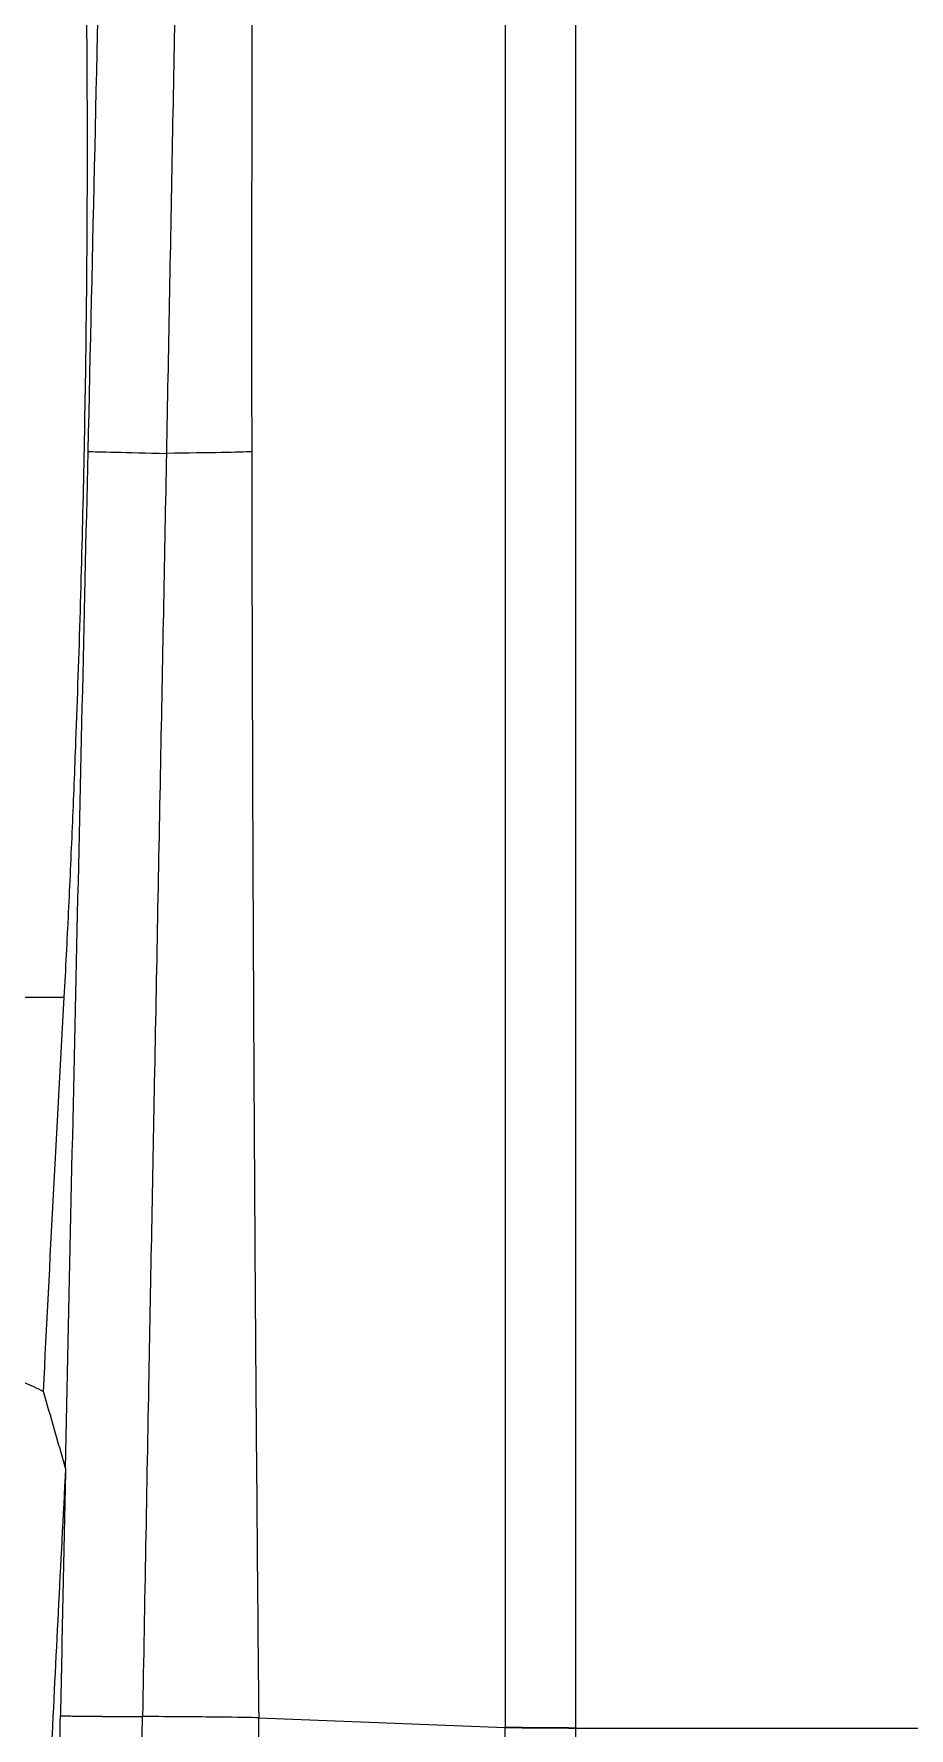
# Model space of a CAD drawing. Extents: x 0 to 84, y -21 to 126.
# Drawn here: x 73.828 to 75.521, y 36.61 to 39.888 of the extents above; entities that cross this region are included whole.
import ezdxf

# ---------------------------------------------------------------- set-up
doc = ezdxf.new("R2010")
doc.units = 0
doc.header["$MEASUREMENT"] = 0
doc.layers.add('1', color=4, linetype='Continuous')

# ---------------------------------------------------------------- blocks, each defined once
blk = doc.blocks.new('PRODIGY')
at = {"layer": '1', "color": 3, "linetype": 'Continuous', "lineweight": 25}
for p, q in [((74.8762, 41.438), (74.8762, 36.6099)), ((74.2632, 36.6297), (74.7402, 36.6111)), ((74.8762, 36.61), (77.8172, 36.6098))]:
    blk.add_line(p, q, dxfattribs=at)
for points, knots in [([(74.7404, 41.4368), (74.7404, 41.434), (74.7404, 41.431), (74.7404, 41.4239), (74.7404, 41.4197), (74.7404, 41.4098), (74.7404, 41.4041), (74.7404, 41.3915), (74.7404, 41.3847), (74.7404, 41.3635), (74.7403, 41.3486), (74.7403, 41.3299), (74.7403, 41.3242), (74.7403, 41.3143), (74.7403, 41.3101), (74.7403, 41.3028), (74.7403, 41.2997), (74.7403, 41.2936), (74.7403, 41.2845), (74.7403, 41.2631), (74.7403, 41.2448), (74.7403, 41.1838), (74.7403, 41.1349), (74.7402, 40.9884), (74.7402, 40.8908), (74.7401, 40.5978), (74.74, 40.4025), (74.7399, 39.8165), (74.7397, 39.0352), (74.7398, 38.0586), (74.74, 37.3749), (74.7401, 37.0331), (74.7401, 36.8744), (74.7401, 36.8134), (74.7402, 36.7981), (74.7402, 36.7951), (74.7402, 36.7889), (74.7402, 36.7856), (74.7402, 36.778), (74.7402, 36.7736), (74.7402, 36.7637), (74.7402, 36.7581), (74.7402, 36.7397), (74.7402, 36.7251), (74.7402, 36.6951), (74.7402, 36.6798), (74.7402, 36.6527), (74.7402, 36.641), (74.7402, 36.6275), (74.7402, 36.6237), (74.7402, 36.6169), (74.7402, 36.614), (74.7402, 36.6112)], [0, 0, 0, 0, 0.001953, 0.001953, 0.003906, 0.003906, 0.005859, 0.005859, 0.007812, 0.007812, 0.011719, 0.011719, 0.013672, 0.013672, 0.015625, 0.015625, 0.017578, 0.017578, 0.019531, 0.023437, 0.03125, 0.03125, 0.0625, 0.0625, 0.125, 0.125, 0.25, 0.25, 0.5, 0.75, 0.875, 0.9375, 0.96875, 0.976563, 0.976563, 0.978516, 0.978516, 0.980469, 0.980469, 0.982422, 0.982422, 0.984375, 0.984375, 0.988281, 0.988281, 0.992188, 0.992188, 0.996094, 0.996094, 0.998047, 0.998047, 1, 1, 1, 1]), ([(74.1253, 41.416), (74.1245, 41.3626), (74.1216, 41.1677), (74.1153, 40.7778), (74.1064, 40.2465), (74.0959, 39.6616), (74.0884, 39.2715), (74.0847, 39.0764)], [0, 0, 0, 0, 0.0685669, 0.2499097, 0.4998112, 0.7498071, 1, 1, 1, 1]), ([(74.2603, 41.4181), (74.2598, 41.3685), (74.2587, 41.2698), (74.2572, 41.1228), (74.2559, 40.9775), (74.2544, 40.7861), (74.2527, 40.5434), (74.2507, 40.1536), (74.2497, 39.7669), (74.2495, 39.3772), (74.2496, 39.1823), (74.2497, 39.0796)], [0, 0, 0, 0, 0.063674, 0.126571, 0.188692, 0.250038, 0.372123, 0.500045, 0.750032, 0.868183, 1, 1, 1, 1]), ([(73.9289, 40.0237), (73.929, 40.0102), (73.9294, 39.9831), (73.9299, 39.9423), (73.9303, 39.9014), (73.9306, 39.8604), (73.9308, 39.8193), (73.931, 39.7781), (73.9312, 39.7368), (73.9313, 39.6954), (73.9313, 39.6538), (73.9312, 39.6122), (73.9311, 39.5705), (73.9306, 39.4591), (73.9289, 39.2771), (73.9244, 39.0244), (73.9179, 38.7715), (73.9113, 38.5755), (73.9058, 38.4363), (73.9024, 38.353), (73.8987, 38.2702), (73.8949, 38.1878), (73.8908, 38.1058), (73.888, 38.0514), (73.8865, 38.0242)], [0, 0, 0, 0, 0.020617, 0.041254, 0.061912, 0.082592, 0.103295, 0.124024, 0.144778, 0.165561, 0.186372, 0.207213, 0.228085, 0.248991, 0.374159, 0.499889, 0.625608, 0.750849, 0.792653, 0.834332, 0.875896, 0.917355, 0.958719, 1, 1, 1, 1]), ([(74.0847, 39.0764), (74.081, 38.8823), (74.0732, 38.4765), (74.0617, 37.882), (74.0499, 37.2613), (74.0425, 36.8524), (74.0385, 36.6322)], [0, 0, 0, 0, 0.238143, 0.498119, 0.729759, 1, 1, 1, 1]), ([(74.2497, 39.0796), (74.2386, 39.079), (74.2185, 39.0784), (74.1625, 39.0773), (74.1266, 39.0768), (74.0847, 39.0764)], [0, 0, 0, 0, 0.5, 0.5, 1, 1, 1, 1]), ([(74.2497, 39.0796), (74.2499, 38.9771), (74.2503, 38.7417), (74.2516, 38.343), (74.2538, 37.853), (74.2574, 37.2718), (74.2612, 36.8538), (74.2632, 36.6297)], [0, 0, 0, 0, 0.1254748, 0.2882114, 0.4882109, 0.7254739, 1, 1, 1, 1]), ([(71.5832, 38.0242), (71.6116, 38.0242), (71.6396, 38.0242), (71.6946, 38.0242), (71.7215, 38.0242), (71.8012, 38.0242), (71.8529, 38.0242), (71.931, 38.0242), (71.9572, 38.0242), (72.0099, 38.0242), (72.0365, 38.0242), (72.0898, 38.0242), (72.1165, 38.0242), (72.1698, 38.0242), (72.1964, 38.0242), (72.3292, 38.0242), (72.4348, 38.0242), (72.5915, 38.0242), (72.6435, 38.0242), (72.7466, 38.0242), (72.7979, 38.0242), (72.8994, 38.0242), (72.9498, 38.0242), (73.0494, 38.0242), (73.0986, 38.0242), (73.2438, 38.0242), (73.3374, 38.0242), (73.4701, 38.0242), (73.513, 38.0242), (73.5752, 38.0242), (73.5955, 38.0242), (73.6354, 38.0242), (73.6549, 38.0242), (73.6933, 38.0242), (73.7121, 38.0242), (73.7493, 38.0242), (73.7675, 38.0242), (73.8031, 38.0242), (73.8204, 38.0242), (73.854, 38.0242), (73.8703, 38.0242), (73.8866, 38.0242)], [0, 0, 0, 0, 0.03125, 0.03125, 0.0625, 0.0625, 0.125, 0.125, 0.15625, 0.15625, 0.1875, 0.1875, 0.21875, 0.21875, 0.25, 0.25, 0.375, 0.375, 0.4375, 0.4375, 0.5, 0.5, 0.5625, 0.5625, 0.625, 0.625, 0.75, 0.75, 0.8125, 0.8125, 0.84375, 0.84375, 0.875, 0.875, 0.90625, 0.90625, 0.9375, 0.9375, 0.96875, 0.96875, 1, 1, 1, 1]), ([(73.8468, 37.2614), (73.8532, 37.3878), (73.8597, 37.5146), (73.873, 37.7691), (73.8798, 37.8967), (73.8866, 38.0242)], [0, 0, 0, 0, 0.5, 0.5, 1, 1, 1, 1]), ([(73.7927, 37.2863), (73.7983, 37.2838), (73.81, 37.2786), (73.8279, 37.2704), (73.8403, 37.2645), (73.8468, 37.2614)], [0, 0, 0, 0, 0.302287, 0.637911, 1, 1, 1, 1]), ([(73.8895, 37.113), (73.8848, 37.0201), (73.8754, 36.8373), (73.8619, 36.5675), (73.8492, 36.3064), (73.8371, 36.0542), (73.8295, 35.889), (73.8257, 35.8079)], [0, 0, 0, 0, 0.213527, 0.420315, 0.620331, 0.813558, 1, 1, 1, 1]), ([(73.8797, 36.6339), (73.8803, 36.6338), (73.8816, 36.6338), (73.884, 36.6337), (73.8869, 36.6336), (73.8901, 36.6335), (73.8937, 36.6334), (73.8978, 36.6333), (73.9023, 36.6333), (73.9072, 36.6332), (73.9126, 36.6331), (73.9185, 36.633), (73.9248, 36.633), (73.9315, 36.6329), (73.9388, 36.6328), (73.9465, 36.6328), (73.9547, 36.6327), (73.9634, 36.6326), (73.9726, 36.6326), (73.9823, 36.6325), (73.9925, 36.6325), (74.0033, 36.6324), (74.0145, 36.6323), (74.0263, 36.6323), (74.0344, 36.6322), (74.0385, 36.6322)], [0, 0, 0, 0, 0.043798, 0.086708, 0.128825, 0.170248, 0.21109, 0.25147, 0.291516, 0.331361, 0.371147, 0.411017, 0.451115, 0.49159, 0.532584, 0.574241, 0.616698, 0.66009, 0.704544, 0.750182, 0.79712, 0.845469, 0.895333, 0.946811, 1, 1, 1, 1]), ([(74.0348, 36.4323), (74.0351, 36.4456), (74.0354, 36.4611), (74.036, 36.4952), (74.0363, 36.5137), (74.037, 36.5508), (74.0374, 36.5693), (74.038, 36.6033), (74.0382, 36.6189), (74.0385, 36.6322)], [0, 0, 0, 0, 0.25, 0.25, 0.5, 0.5, 0.75, 0.75, 1, 1, 1, 1]), ([(74.2632, 36.6297), (74.2497, 36.6302), (74.2227, 36.6307), (74.1457, 36.6315), (74.0958, 36.6319), (74.0385, 36.6322)], [0, 0, 0, 0, 0.5, 0.5, 1, 1, 1, 1]), ([(74.2639, 36.4297), (74.2639, 36.443), (74.2639, 36.4585), (74.264, 36.4926), (74.264, 36.5111), (74.2638, 36.5482), (74.2637, 36.5667), (74.2635, 36.6008), (74.2633, 36.6163), (74.2632, 36.6297)], [0, 0, 0, 0, 0.25, 0.25, 0.5, 0.5, 0.75, 0.75, 1, 1, 1, 1]), ([(74.7262, 36.429), (74.7273, 36.4363), (74.7297, 36.4515), (74.7326, 36.4735), (74.7351, 36.4969), (74.7378, 36.5278), (74.7396, 36.5599), (74.7402, 36.59), (74.7402, 36.6046), (74.7402, 36.6112)], [0, 0, 0, 0, 0.120548, 0.251579, 0.364996, 0.506797, 0.75969, 0.892849, 1, 1, 1, 1]), ([(74.8762, 36.6099), (74.8762, 36.6052), (74.8761, 36.5898), (74.8752, 36.5566), (74.8724, 36.5139), (74.8678, 36.4707), (74.8633, 36.4375), (74.8602, 36.4187), (74.859, 36.4109)], [0, 0, 0, 0, 0.071479, 0.23047, 0.497615, 0.714112, 0.881353, 1, 1, 1, 1])]:
    blk.add_open_spline(points, degree=3, knots=knots, dxfattribs=at)
for points in [[(73.9333, 39.0799), (73.9511, 39.8646), (73.9689, 40.6488), (73.9843, 41.4141)], [(73.8895, 37.113), (73.9032, 37.7616), (73.9182, 38.4209), (73.9333, 39.0799)], [(73.9333, 39.0799), (73.9496, 39.0795), (74.0073, 39.0782), (74.0847, 39.0764)], [(73.8895, 37.113), (73.8754, 37.1625), (73.8611, 37.212), (73.8468, 37.2614)], [(73.8895, 37.113), (73.8862, 36.9533), (73.8829, 36.7936), (73.8797, 36.6339)], [(73.8758, 36.4339), (73.8771, 36.5004), (73.8784, 36.5671), (73.8797, 36.6339)], [(74.8762, 36.61), (74.8028, 36.6104), (74.7609, 36.6108), (74.7402, 36.6112)], [(74.7402, 36.6112), (74.7609, 36.6108), (74.8028, 36.6104), (74.8762, 36.61)], [(74.7402, 36.6111), (74.7609, 36.6107), (74.8028, 36.6104), (74.8762, 36.6099)], [(74.8762, 36.6099), (74.8028, 36.6104), (74.7609, 36.6107), (74.7402, 36.6111)]]:
    blk.add_open_spline(points, degree=3, dxfattribs=at)

msp = doc.modelspace()

# ---------------------------------------------------------------- block references
at = {"layer": '1'}
msp.add_blockref('PRODIGY', (0, 0), dxfattribs=at)

doc.saveas('drawing.dxf')
